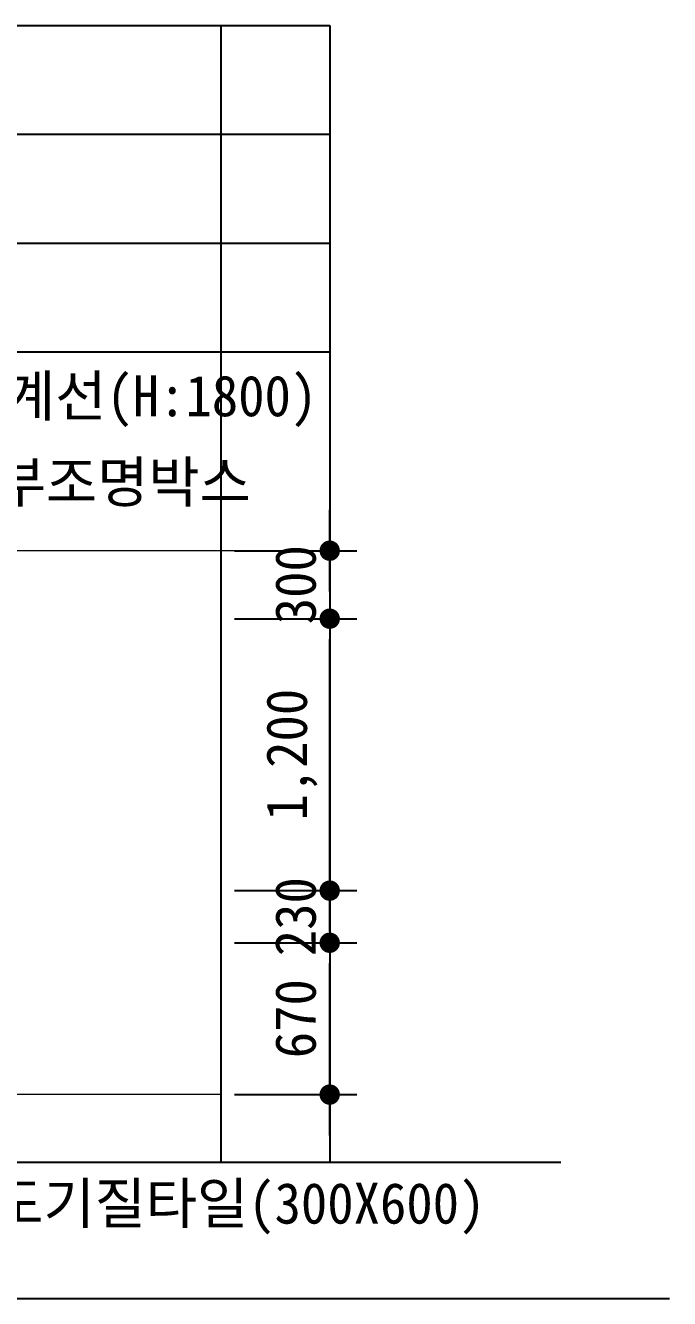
# Model space of a CAD drawing. Header units: millimetres. Extents: x -423835 to -174325, y -1379898 to -1311126.
# Drawn here: x -231393 to -228550, y -1354449 to -1348831 of the extents above; entities that cross this region are included whole.
import ezdxf
from ezdxf.enums import TextEntityAlignment as Align

# ---------------------------------------------------------------- set-up
doc = ezdxf.new("R2010")
doc.units = ezdxf.units.MM
doc.header["$LTSCALE"] = 100
doc.header["$MEASUREMENT"] = 0
doc.header["$PDSIZE"] = -10
doc.layers.get('0').update_dxf_attribs({"linetype": 'CONTINUOUS'})
doc.layers.get('Defpoints').update_dxf_attribs({"color": 153, "linetype": 'CONTINUOUS'})
doc.layers.add('A-DIMS', color=7, linetype='CONTINUOUS')
doc.layers.add('A-MKXS-TEXT1', color=3, linetype='CONTINUOUS', lineweight=25)
doc.layers.add('A-XXXX-FIN2', color=6, linetype='CONTINUOUS', lineweight=20)
doc.layers.add('A-XXXX-NPLT', color=144, linetype='CONTINUOUS', lineweight=0, plot=False)
doc.styles.add('HY울릉도L', font='')
doc.styles.add('돋움체', font='')
doc.styles.get('HY울릉도L').set_extended_font_data('HYwulM')
doc.styles.get('돋움체').set_extended_font_data('DotumChe')
doc.dimstyles.new('CDIM', dxfattribs={"dimtxt": 3, "dimasz": 1.5, "dimexe": 2, "dimexo": 1, "dimgap": 1, "dimtad": 1, "dimdec": 0, "dimrnd": 0.5, "dimzin": 0, "dimdsep": 32, "dimlunit": 6, "dimtxsty": 'HY울릉도L', "dimblk1": '_CIDOT', "dimblk2": '_CIDOT', "dimsah": 1, "dimcen": 5.5, "dimclrd": 2, "dimclre": 2, "dimclrt": 7, "dimadec": 0, "dimazin": 0, "dimtfac": 1, "dimtdec": 0, "dimtix": 1, "dimtmove": 2, "dimatfit": 1, "dimldrblk": '_CIDOT', "dimfxl": 1, "dimtolj": 1, "dimtzin": 0, "dimlwd": -1, "dimarcsym": 0})

# ---------------------------------------------------------------- blocks, each defined once
blk = doc.blocks.new('_CIDOT')
at = {"color": 0, "linetype": 'ByBlock'}
blk.add_line((2, 0), (-1, 0), dxfattribs=at)
at = {"color": 0, "linetype": 'ByBlock', "const_width": 0.5}
blk.add_lwpolyline([(-0.25, 0, 1), (0.25, 0, 1)], format="xyb", close=True, dxfattribs=at)
blk = doc.blocks.new('*D716')
at = {"layer": 'A-DIMS', "lineweight": -2, "transparency": 16777216}
for p, q in [((-230470.4, -1352879.1), (-229930.4, -1352879.1)), ((-230470.4, -1353549.1), (-229930.4, -1353549.1))]:
    blk.add_line(p, q, dxfattribs=at)
at = {"layer": 'A-DIMS', "transparency": 16777216}
blk.add_line((-230050.4, -1353459.1), (-230050.4, -1352969.1), dxfattribs=at)
at = {"layer": 'Defpoints', "color": 0, "transparency": 16777216}
for p in [(-230530.4, -1352879.1), (-230050.4, -1352879.1), (-230530.4, -1353549.1)]:
    blk.add_point(p, dxfattribs=at)
at = {"layer": 'A-DIMS', "transparency": 16777216, "xscale": 90, "yscale": 90, "zscale": 90}
for p, rotation in [((-230050.4, -1352879.1), 90), ((-230050.4, -1353549.1), 270)]:
    blk.add_blockref('_CIDOT', p, dxfattribs=dict(at, rotation=rotation))
at = {"layer": 'A-DIMS', "color": 3, "transparency": 16777216, "insert": (-230200.5, -1353214.1), "char_height": 180, "attachment_point": 5, "rotation": 90, "style": '돋움체'}
blk.add_mtext('\\A1;670', dxfattribs=at)
blk = doc.blocks.new('*D783')
at = {"layer": 'A-DIMS', "lineweight": -2, "transparency": 16777216}
for p, q in [((-230470.4, -1351449.1), (-229930.4, -1351449.1)), ((-230470.4, -1352649.1), (-229930.4, -1352649.1))]:
    blk.add_line(p, q, dxfattribs=at)
at = {"layer": 'A-DIMS', "transparency": 16777216}
blk.add_line((-230050.4, -1352559.1), (-230050.4, -1351539.1), dxfattribs=at)
at = {"layer": 'Defpoints', "color": 0, "transparency": 16777216}
for p in [(-230530.4, -1351449.1), (-230050.4, -1351449.1), (-230530.4, -1352649.1)]:
    blk.add_point(p, dxfattribs=at)
at = {"layer": 'A-DIMS', "transparency": 16777216, "xscale": 90, "yscale": 90, "zscale": 90}
for p, rotation in [((-230050.4, -1351449.1), 90), ((-230050.4, -1352649.1), 270)]:
    blk.add_blockref('_CIDOT', p, dxfattribs=dict(at, rotation=rotation))
at = {"layer": 'A-DIMS', "color": 3, "transparency": 16777216, "insert": (-230217.6, -1352049.1), "char_height": 180, "attachment_point": 5, "rotation": 90, "style": '돋움체'}
blk.add_mtext('\\A1;1,200', dxfattribs=at)
blk = doc.blocks.new('*D781')
at = {"layer": 'A-DIMS', "transparency": 16777216}
for p, q in [((-230050.4, -1352559.1), (-230050.4, -1352469.1)), ((-230050.4, -1352649.1), (-230050.4, -1352879.1)), ((-230050.4, -1352969.1), (-230050.4, -1353059.1))]:
    blk.add_line(p, q, dxfattribs=at)
at = {"layer": 'A-DIMS', "lineweight": -2, "transparency": 16777216}
for p, q in [((-230470.4, -1352649.1), (-229930.4, -1352649.1)), ((-230470.4, -1352879.1), (-229930.4, -1352879.1))]:
    blk.add_line(p, q, dxfattribs=at)
at = {"layer": 'Defpoints', "color": 0, "transparency": 16777216}
for p in [(-230530.4, -1352649.1), (-230530.4, -1352879.1), (-230050.4, -1352879.1)]:
    blk.add_point(p, dxfattribs=at)
at = {"layer": 'A-DIMS', "transparency": 16777216, "xscale": 90, "yscale": 90, "zscale": 90}
for p, rotation in [((-230050.4, -1352649.1), 270), ((-230050.4, -1352879.1), 90)]:
    blk.add_blockref('_CIDOT', p, dxfattribs=dict(at, rotation=rotation))
at = {"layer": 'A-DIMS', "color": 3, "transparency": 16777216, "insert": (-230200.5, -1352764.1), "char_height": 180, "attachment_point": 5, "rotation": 90, "style": '돋움체'}
blk.add_mtext('\\A1;230', dxfattribs=at)
blk = doc.blocks.new('*D782')
at = {"layer": 'A-DIMS', "transparency": 16777216}
for p, q in [((-230050.4, -1351059.1), (-230050.4, -1350969.1)), ((-230050.4, -1351149.1), (-230050.4, -1351449.1)), ((-230050.4, -1351539.1), (-230050.4, -1351629.1))]:
    blk.add_line(p, q, dxfattribs=at)
at = {"layer": 'A-DIMS', "lineweight": -2, "transparency": 16777216}
for p, q in [((-230470.4, -1351149.1), (-229930.4, -1351149.1)), ((-230470.4, -1351449.1), (-229930.4, -1351449.1))]:
    blk.add_line(p, q, dxfattribs=at)
at = {"layer": 'Defpoints', "color": 0, "transparency": 16777216}
for p in [(-230530.4, -1351149.1), (-230530.4, -1351449.1), (-230050.4, -1351449.1)]:
    blk.add_point(p, dxfattribs=at)
at = {"layer": 'A-DIMS', "transparency": 16777216, "xscale": 90, "yscale": 90, "zscale": 90}
for p, rotation in [((-230050.4, -1351149.1), 270), ((-230050.4, -1351449.1), 90)]:
    blk.add_blockref('_CIDOT', p, dxfattribs=dict(at, rotation=rotation))
at = {"layer": 'A-DIMS', "color": 3, "transparency": 16777216, "insert": (-230200.5, -1351299.1), "char_height": 180, "attachment_point": 5, "rotation": 90, "style": '돋움체'}
blk.add_mtext('\\A1;300', dxfattribs=at)

msp = doc.modelspace()

# ---------------------------------------------------------------- linework, layer by layer
at = {"color": 3, "ltscale": 2}
msp.add_line((-254592.9, -1354449.1), (-228550.4, -1354449.1), dxfattribs=at)
at = {"layer": 'A-XXXX-FIN2'}
msp.add_line((-230530.4, -1353549.1), (-236630.4, -1353549.1), dxfattribs=at)
at = {"layer": 'A-XXXX-NPLT'}
msp.add_line((-230360.4, -1351149.1), (-237560.4, -1351149.1), dxfattribs=at)
at = {"layer": 'Defpoints'}
for p, q in [((-237590.4, -1348831.3), (-230050.4, -1348831.3)), ((-230530.4, -1348831.3), (-230530.4, -1353849.1)), ((-230050.4, -1348831.3), (-230050.4, -1353849.1)), ((-237590.4, -1349311.3), (-230050.4, -1349311.3)), ((-237590.4, -1349791.3), (-230050.4, -1349791.3)), ((-237590.4, -1350271.3), (-230050.4, -1350271.3)), ((-229030.4, -1353849.1), (-254592.9, -1353849.1))]:
    msp.add_line(p, q, dxfattribs=at)

# ---------------------------------------------------------------- texts
at = {"layer": 'A-MKXS-TEXT1', "style": '돋움체'}
for s, p in [('방수한계선(H:1800)', (-232165.5, -1350465.8)), ('상부조명박스', (-231754.3, -1350845.8)), ('THK7 도기질타일(300X600)', (-232121.2, -1354028.5))]:
    msp.add_text(s, height=180, dxfattribs=at).set_placement(p, align=Align.MIDDLE_LEFT)

# ---------------------------------------------------------------- dimensions: what is measured, and where the dimension line sits
at = {"layer": 'A-DIMS'}
for base, p1, p2, angle, picture, middle in [((-230050.4, -1351449.1), (-230530.4, -1351149.1), (-230530.4, -1351449.1), 270, '*D782', (-230200.5, -1351299.1)), ((-230050.4, -1351449.1), (-230530.4, -1352649.1), (-230530.4, -1351449.1), 90, '*D783', (-230217.6, -1352049.1)), ((-230050.4, -1352879.1), (-230530.4, -1352649.1), (-230530.4, -1352879.1), 270, '*D781', (-230200.5, -1352764.1)), ((-230050.4, -1352879.1), (-230530.4, -1353549.1), (-230530.4, -1352879.1), 90, '*D716', (-230200.5, -1353214.1))]:
    dim = msp.add_linear_dim(base=base, p1=p1, p2=p2, angle=angle, dimstyle='CDIM', override={"dimscale": 60, "dimtxsty": '돋움체', "dimclrd": 256, "dimclre": 256, "dimclrt": 3}, dxfattribs=at)
    dim.commit()
    dim.dimension.update_dxf_attribs({"geometry": picture, "text_midpoint": middle})

doc.saveas('drawing.dxf')
